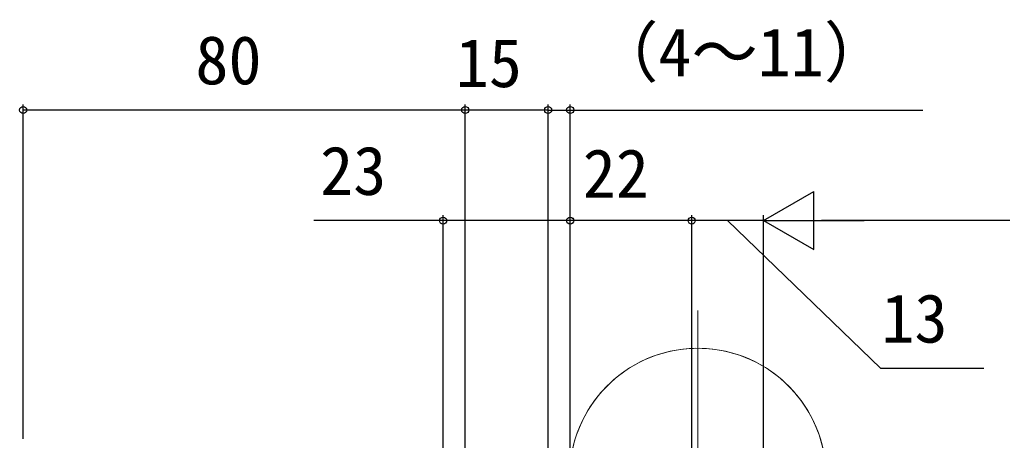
# Model space of a CAD drawing. Units: millimetres, scale not verified. Extents: x -525 to 525, y -783 to 779.
# Drawn here: x -311.6 to -133.8, y -286.6 to -210.5 of the extents above; entities that cross this region are included whole.
import ezdxf
from ezdxf.enums import TextEntityAlignment as Align

# ---------------------------------------------------------------- set-up
doc = ezdxf.new("R2010")
doc.units = ezdxf.units.MM
doc.header["$LTSCALE"] = 4
doc.layers.add('0-5_YKK_13', color=4, linetype='Continuous', lineweight=18)
doc.layers.add('0-6_YKK_D', color=6, linetype='Continuous')
doc.styles.add('ＭＳ ゴシック', font='')
doc.styles.get('ＭＳ ゴシック').set_extended_font_data('MS Gothic')

msp = doc.modelspace()

# ---------------------------------------------------------------- linework, layer by layer
at = {"layer": '0-5_YKK_13'}
msp.add_line((-188.902, -320.33), (-188.902, -263.097), dxfattribs=at)
for start, end in [(1.84219, 180), (0, 178.15781)]:
    msp.add_arc((-188.902, -293.13), 23.2, start, end, dxfattribs=at)
at = {"layer": '0-6_YKK_D'}
for p, q in [((-310.998, -286.329), (-310.998, -225.83)), ((-230.998, -295.326), (-230.998, -225.83)), ((-230.998, -295.325), (-230.998, -225.83)), ((-215.998, -305.63), (-215.998, -225.83)), ((-215.998, -305.63), (-215.998, -225.83)), ((-212.002, -317.93), (-212.002, -225.83)), ((-230.998, -226.83), (-310.998, -226.83)), ((-215.998, -226.83), (-230.998, -226.83)), ((-215.998, -226.83), (-218.548, -226.83)), ((-215.998, -226.83), (-212.002, -226.83)), ((-212.002, -226.83), (-148.152, -226.83)), ((-177.002, -246.83), (-167.909, -241.58)), ((-167.909, -252.08), (-167.909, -241.58)), ((-235.002, -317.93), (-235.002, -245.83)), ((-212.005, -317.93), (-212.005, -245.83)), ((-190.002, -246.83), (-212.005, -246.83)), ((-212.002, -318.13), (-212.002, -245.83)), ((-190.002, -318.13), (-190.002, -245.83)), ((-190.002, -318.13), (-190.002, -245.83)), ((-177.002, -246.83), (-190.002, -246.83)), ((-177.002, -320.13), (-177.002, -245.83)), ((-177.002, -320.13), (-177.002, -245.83)), ((-177.002, -246.83), (-167.909, -252.08)), ((-177.002, -246.83), (-158.815, -246.83)), ((170.498, -246.83), (-166.502, -246.83))]:
    msp.add_line(p, q, dxfattribs=at)
for points in [[(-212.002, -246.83), (-235.002, -246.83), (-258.37, -246.83)], [(-183.502, -246.83), (-155.84, -273.546), (-137.112, -273.546)]]:
    msp.add_lwpolyline(points, dxfattribs=at)
for centre in [(-310.998, -226.83), (-230.998, -226.83), (-230.998, -226.83), (-215.998, -226.83), (-215.998, -226.83), (-212.002, -226.83), (-235.002, -246.83), (-212.005, -246.83), (-212.002, -246.83), (-190.002, -246.83), (-190.002, -246.83)]:
    msp.add_circle(centre, 0.637, dxfattribs=at)

# ---------------------------------------------------------------- texts
at = {"layer": '0-6_YKK_D', "style": 'ＭＳ ゴシック'}
for s, p in [('（4～11）', (-208.038, -223.399)), ('80', (-279.828, -224.83)), ('15', (-232.703, -225.33)), ('23', (-257.256, -244.83)), ('22', (-209.731, -245.33)), ('13', (-155.68, -271.546))]:
    msp.add_text(s, height=8.798, dxfattribs=at).set_placement(p, align=Align.BOTTOM_LEFT)

doc.saveas('drawing.dxf')
